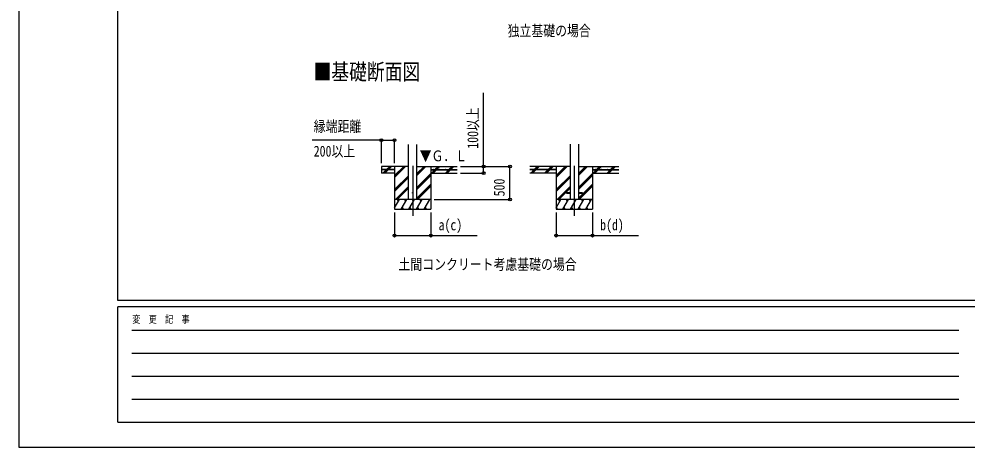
# Model space of a CAD drawing. Units: millimetres, scale not verified. Extents: x -21025 to 21025, y -14850 to 14850.
# Drawn here: x -21025 to -6650, y -14850 to -8355 of the extents above; entities that cross this region are included whole.
import ezdxf
from ezdxf.enums import TextEntityAlignment as Align

# ---------------------------------------------------------------- set-up
doc = ezdxf.new("R2010")
doc.units = ezdxf.units.MM
doc.header["$LTSCALE"] = 60
for name, color, linetype in [('0-2_USER1', 3, 'Continuous'), ('0-4_YKK_12', 2, 'Continuous'), ('0-5_YKK_13', 4, 'Continuous'), ('0-6_YKK_A1', 4, 'Continuous'), ('0-7_YKK_D', 6, 'Continuous'), ('0-8_YKK_ZWAK', 7, 'Continuous')]:
    doc.layers.add(name, color=color, linetype=linetype)
doc.styles.add('ＭＳ ゴシック', font='')
doc.styles.get('ＭＳ ゴシック').set_extended_font_data('MS Gothic')

msp = doc.modelspace()

# ---------------------------------------------------------------- linework, layer by layer
at = {"layer": '0-4_YKK_12'}
for p, q in [((-15054.9, -10583.79), (-15054.9, -11343)), ((-12604.9, -10583.79), (-12604.9, -11343))]:
    msp.add_line(p, q, dxfattribs=at)
at = {"layer": '0-5_YKK_13'}
for p, q in [((-12724.7, -10988.5), (-12724.7, -10997.5)), ((-12724.7, -10988.5), (-12669.9, -10988.5)), ((-12724.7, -10997.5), (-12669.9, -10997.5)), ((-12539.9, -10988.5), (-12485.1, -10988.5)), ((-12539.9, -10997.5), (-12485.1, -10997.5)), ((-12485.1, -10988.5), (-12485.1, -10997.5))]:
    msp.add_line(p, q, dxfattribs=at)
msp.add_circle((-15054.9, -10993), 5, dxfattribs=at)
at = {"layer": '0-6_YKK_A1'}
for p, q in [((-15119.9, -11093), (-15119.9, -10257.65)), ((-14989.9, -11093), (-14989.9, -10257.65)), ((-12669.9, -10256.65), (-12669.9, -11093)), ((-12539.9, -10256.65), (-12539.9, -11093)), ((-15119.9, -10593), (-15529.9, -10593)), ((-15529.9, -10593), (-15529.9, -10693)), ((-15450.94, -10640.5), (-15403.44, -10593)), ((-15436.79, -10640.5), (-15389.29, -10593)), ((-15422.65, -10640.5), (-15375.15, -10593)), ((-15329.9, -10593), (-15329.9, -11243)), ((-15329.9, -10759.88), (-15163.02, -10593)), ((-15329.9, -10745.74), (-15177.16, -10593)), ((-15329.9, -10731.6), (-15191.3, -10593)), ((-14989.9, -10728.25), (-14854.65, -10593)), ((-14989.9, -10714.11), (-14868.79, -10593)), ((-14989.9, -10699.96), (-14882.94, -10593)), ((-14989.9, -10593), (-14379.9, -10593)), ((-14779.9, -10593), (-14779.9, -11243)), ((-14718.3, -10640.5), (-14670.8, -10593)), ((-14704.16, -10640.5), (-14656.66, -10593)), ((-14690.02, -10640.5), (-14642.52, -10593)), ((-14506.17, -10640.5), (-14458.67, -10593)), ((-14492.03, -10640.5), (-14444.53, -10593)), ((-14477.89, -10640.5), (-14430.39, -10593)), ((-12669.9, -10593), (-13279.9, -10593)), ((-13213.07, -10640.5), (-13165.57, -10593)), ((-13194.07, -10635.64), (-13151.43, -10593)), ((-13184.78, -10640.5), (-13137.28, -10593)), ((-13000.94, -10640.5), (-12953.44, -10593)), ((-12986.79, -10640.5), (-12939.29, -10593)), ((-12972.65, -10640.5), (-12925.15, -10593)), ((-12879.9, -10593), (-12879.9, -11243)), ((-12879.9, -10759.88), (-12713.02, -10593)), ((-12879.9, -10745.74), (-12727.16, -10593)), ((-12879.9, -10731.6), (-12741.3, -10593)), ((-12539.9, -10728.25), (-12404.65, -10593)), ((-12539.9, -10714.11), (-12418.79, -10593)), ((-12539.9, -10699.96), (-12432.94, -10593)), ((-12539.9, -10593), (-11929.9, -10593)), ((-12329.9, -10593), (-12329.9, -11243)), ((-12268.3, -10640.5), (-12220.8, -10593)), ((-12254.16, -10640.5), (-12206.66, -10593)), ((-12240.02, -10640.5), (-12192.52, -10593)), ((-12056.17, -10640.5), (-12008.67, -10593)), ((-12042.03, -10640.5), (-11994.53, -10593)), ((-12027.89, -10640.5), (-11980.39, -10593)), ((-15329.9, -10640.5), (-15529.9, -10640.5)), ((-15329.9, -10645.5), (-15529.9, -10645.5)), ((-15329.9, -10693), (-15529.9, -10693)), ((-15502.03, -10691.6), (-15455.94, -10645.5)), ((-15489.29, -10693), (-15441.79, -10645.5)), ((-15475.15, -10693), (-15427.65, -10645.5)), ((-15329.9, -10640.5), (-15329.9, -10645.5)), ((-15329.9, -10943.73), (-15119.9, -10733.73)), ((-15329.9, -10957.87), (-15119.9, -10747.87)), ((-15329.9, -10972.01), (-15119.9, -10762.01)), ((-14989.9, -10912.09), (-14779.9, -10702.1)), ((-14989.9, -10926.24), (-14779.9, -10716.24)), ((-14989.9, -10940.38), (-14779.9, -10730.38)), ((-14779.9, -10640.5), (-14379.9, -10640.5)), ((-14779.9, -10640.5), (-14779.9, -10645.5)), ((-14779.9, -10645.5), (-14379.9, -10645.5)), ((-14779.9, -10693), (-14379.9, -10693)), ((-14770.8, -10693), (-14723.3, -10645.5)), ((-14756.66, -10693), (-14709.16, -10645.5)), ((-14742.52, -10693), (-14695.02, -10645.5)), ((-14558.67, -10693), (-14511.17, -10645.5)), ((-14544.53, -10693), (-14497.03, -10645.5)), ((-14530.39, -10693), (-14482.89, -10645.5)), ((-12879.9, -10640.5), (-13279.9, -10640.5)), ((-12879.9, -10645.5), (-13279.9, -10645.5)), ((-12879.9, -10693), (-13279.9, -10693)), ((-13265.57, -10693), (-13218.07, -10645.5)), ((-13251.43, -10693), (-13203.93, -10645.5)), ((-13237.28, -10693), (-13189.78, -10645.5)), ((-13198.93, -10640.5), (-13197.26, -10638.83)), ((-13052.03, -10691.6), (-13005.94, -10645.5)), ((-13039.29, -10693), (-12991.79, -10645.5)), ((-13025.15, -10693), (-12977.65, -10645.5)), ((-12879.9, -10640.5), (-12879.9, -10645.5)), ((-12879.9, -10943.73), (-12669.9, -10733.73)), ((-12879.9, -10957.87), (-12669.9, -10747.87)), ((-12879.9, -10972.01), (-12669.9, -10762.01)), ((-12539.9, -10912.09), (-12329.9, -10702.1)), ((-12539.9, -10926.24), (-12329.9, -10716.24)), ((-12539.9, -10940.38), (-12329.9, -10730.38)), ((-12329.9, -10640.5), (-11929.9, -10640.5)), ((-12329.9, -10640.5), (-12329.9, -10645.5)), ((-12329.9, -10645.5), (-11929.9, -10645.5)), ((-12329.9, -10693), (-11929.9, -10693)), ((-12320.8, -10693), (-12273.3, -10645.5)), ((-12306.66, -10693), (-12259.16, -10645.5)), ((-12292.52, -10693), (-12245.02, -10645.5)), ((-12108.67, -10693), (-12061.17, -10645.5)), ((-12094.53, -10693), (-12047.03, -10645.5)), ((-12080.39, -10693), (-12032.89, -10645.5)), ((-15317.04, -11093), (-15119.9, -10895.86)), ((-15302.9, -11093), (-15119.9, -10910)), ((-15288.76, -11093), (-15119.9, -10924.14)), ((-14989.9, -11074.22), (-14779.9, -10864.23)), ((-14989.9, -11088.37), (-14779.9, -10878.37)), ((-14980.39, -11093), (-14779.9, -10892.51)), ((-12867.04, -11093), (-12669.9, -10895.86)), ((-12852.9, -11093), (-12669.9, -10910)), ((-12838.76, -11093), (-12669.9, -10924.14)), ((-12539.9, -11074.22), (-12329.9, -10864.23)), ((-12539.9, -11088.37), (-12329.9, -10878.37)), ((-12530.39, -11093), (-12329.9, -10892.51)), ((-14779.9, -11093), (-15329.9, -11093)), ((-15329.9, -11218.45), (-15257.47, -11093)), ((-15272.47, -11118.98), (-15287.48, -11093)), ((-15228.6, -11243), (-15142, -11093)), ((-15157, -11118.98), (-15172, -11093)), ((-15113.13, -11243), (-15026.53, -11093)), ((-15041.53, -11118.98), (-15056.53, -11093)), ((-14997.66, -11243), (-14911.06, -11093)), ((-14926.06, -11118.98), (-14941.06, -11093)), ((-14882.19, -11243), (-14795.59, -11093)), ((-14825.59, -11093), (-14825.59, -11093)), ((-12329.9, -11093), (-12879.9, -11093)), ((-12879.9, -11218.45), (-12807.47, -11093)), ((-12822.47, -11118.98), (-12837.48, -11093)), ((-12778.6, -11243), (-12692, -11093)), ((-12707, -11118.98), (-12722, -11093)), ((-12663.13, -11243), (-12576.53, -11093)), ((-12591.53, -11118.98), (-12606.53, -11093)), ((-12547.66, -11243), (-12461.06, -11093)), ((-12476.06, -11118.98), (-12491.06, -11093)), ((-12432.19, -11243), (-12345.59, -11093)), ((-12360.59, -11118.98), (-12375.59, -11093)), ((-15329.9, -11243), (-14779.9, -11243)), ((-15213.61, -11217.02), (-15198.61, -11243)), ((-15098.14, -11217.02), (-15083.14, -11243)), ((-14982.66, -11217.02), (-14967.67, -11243)), ((-14867.2, -11217.02), (-14852.2, -11243)), ((-12879.9, -11243), (-12329.9, -11243)), ((-12879.08, -11217.02), (-12864.08, -11243)), ((-12763.61, -11217.02), (-12748.61, -11243)), ((-12648.14, -11217.02), (-12633.14, -11243)), ((-12532.66, -11217.02), (-12517.67, -11243)), ((-12417.2, -11217.02), (-12402.2, -11243))]:
    msp.add_line(p, q, dxfattribs=at)
for centre in [(-15464.9, -10638), (-15374.9, -10638), (-14734.9, -10638), (-14644.9, -10638), (-14554.9, -10638), (-14464.9, -10638), (-13194.9, -10638), (-13104.9, -10638), (-13014.9, -10638), (-12924.9, -10638), (-12284.9, -10638), (-12194.9, -10638), (-12104.9, -10638), (-12014.9, -10638)]:
    msp.add_circle(centre, 2.5, dxfattribs=at)
at = {"layer": '0-7_YKK_D'}
for p, q in [((-15529.9, -10193), (-16581.72, -10193)), ((-15529.9, -10543), (-15529.9, -10192)), ((-15529.9, -10193), (-15329.9, -10193)), ((-15329.9, -10543), (-15329.9, -10192)), ((-14329.9, -10593), (-13578.9, -10593)), ((-14329.9, -10593), (-13978.9, -10593)), ((-13579.9, -11093), (-13579.9, -10593)), ((-14329.9, -10693), (-13978.9, -10693)), ((-14729.9, -11093), (-13578.9, -11093)), ((-15329.9, -11293), (-15329.9, -11644)), ((-14779.9, -11293), (-14779.9, -11644)), ((-12879.9, -11293), (-12879.9, -11644)), ((-12329.9, -11293), (-12329.9, -11644))]:
    msp.add_line(p, q, dxfattribs=at)
for points in [[(-13979.9, -10693), (-13979.9, -10593), (-13979.9, -9476.41)], [(-15329.9, -11643), (-14779.9, -11643), (-14078.9, -11643)], [(-12879.9, -11643), (-12329.9, -11643), (-11628.9, -11643)]]:
    msp.add_lwpolyline(points, dxfattribs=at)
for centre in [(-15529.9, -10193), (-15329.9, -10193), (-13979.9, -10593), (-13579.9, -10593), (-13979.9, -10693), (-13579.9, -11093), (-15329.9, -11643), (-14779.9, -11643), (-12879.9, -11643), (-12329.9, -11643)]:
    msp.add_circle(centre, 21.25, dxfattribs=at)
at = {"layer": '0-8_YKK_ZWAK'}
for p, q in [((-19524.9, -12625), (-19524.9, 13875)), ((19475.1, -12625), (-19524.9, -12625)), ((-6524.9, -12725), (-19524.9, -12725)), ((-19524.9, -14475), (-19524.9, -12725)), ((-19312.4, -13075), (-6774.9, -13075)), ((-19312.4, -13425), (-6774.9, -13425)), ((-19312.4, -13775), (-6774.9, -13775)), ((-19312.4, -14125), (-6774.9, -14125)), ((-19524.9, -14475), (-6524.9, -14475))]:
    msp.add_line(p, q, dxfattribs=at)
msp.add_lwpolyline([(-21025, -14850), (21025, -14850), (21025, 14850), (-21025, 14850)], close=True, dxfattribs=at)

# ---------------------------------------------------------------- texts
at = {"layer": '0-2_USER1', "style": 'ＭＳ ゴシック', "width": 0.8}
for s, height, p in [('独立基礎の場合', 165, (-13615.56, -8666.08)), ('■基礎断面図', 247.1, (-16558.37, -9353.52)), ('土間コンクリート考慮基礎の場合', 165, (-15269.89, -12209.38))]:
    msp.add_text(s, height=height, dxfattribs=at).set_placement(p, align=Align.BOTTOM_LEFT)
at = {"layer": '0-6_YKK_A1', "style": 'ＭＳ ゴシック', "width": 0.8}
msp.add_text('▼Ｇ．Ｌ', height=165, dxfattribs=at).set_placement((-14949.63, -10564.55), align=Align.BOTTOM_LEFT)
at = {"layer": '0-7_YKK_D', "style": 'ＭＳ ゴシック', "width": 0.8}
for s, p in [('100以上', (-14011.9, -10324.41)), ('500', (-13611.9, -11047))]:
    msp.add_text(s, height=165, rotation=90, dxfattribs=at).set_placement(p, align=Align.BOTTOM_LEFT)
for s, p in [('縁端距離', (-16555.9, -10118)), ('200以上', (-16555.9, -10493)), ('a(c)', (-14662.9, -11611)), ('b(d)', (-12212.9, -11611))]:
    msp.add_text(s, height=165, dxfattribs=at).set_placement(p, align=Align.BOTTOM_LEFT)
at = {"layer": '0-8_YKK_ZWAK', "style": 'ＭＳ ゴシック', "width": 0.8}
msp.add_text('変  更  記  事', height=110, dxfattribs=at).set_placement((-19306.55, -13000), align=Align.BOTTOM_LEFT)

doc.saveas('drawing.dxf')
